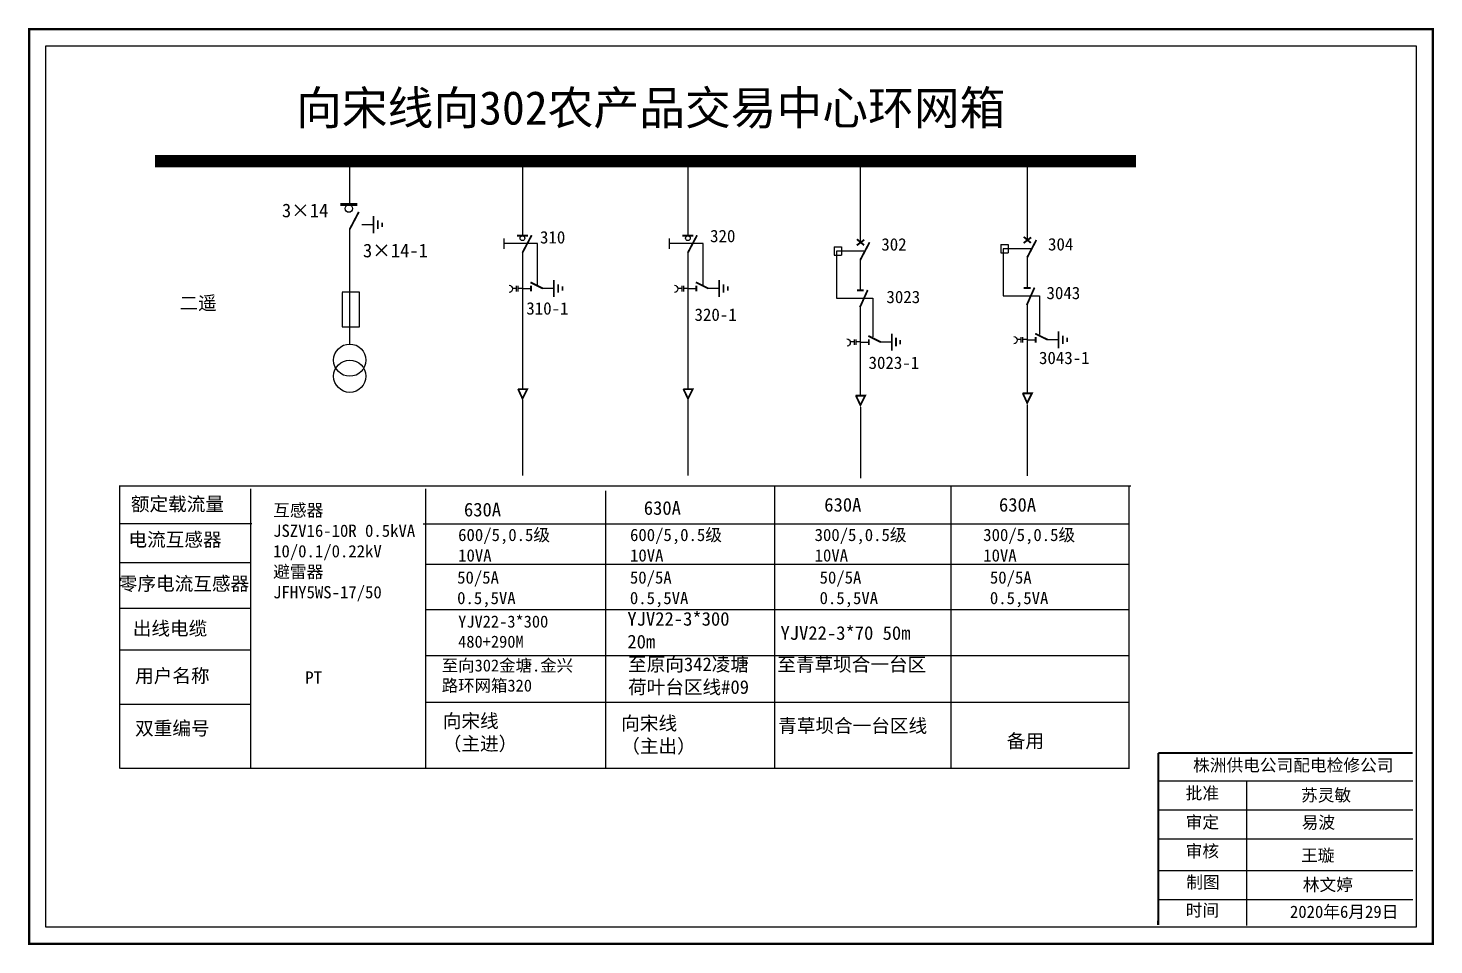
# Model space of a CAD drawing. Extents: x 1227 to 1916, y -706 to -78.
# Drawn here: x 1732.5 to 1916.5, y -538.1 to -418.2 of the extents above; entities that cross this region are included whole.
import ezdxf

# ---------------------------------------------------------------- set-up
doc = ezdxf.new("R2010")
doc.units = 0
doc.header["$LTSCALE"] = 5
doc.linetypes.add('ACAD_ISO02W100', pattern=[15, 12, -3])
doc.linetypes.add('CENTER', pattern=[50.8, 31.75, -6.35, 6.35, -6.35])
doc.layers.get('0').update_dxf_attribs({"linetype": 'CONTINUOUS'})
doc.layers.get('Defpoints').update_dxf_attribs({"linetype": 'CONTINUOUS'})
doc.layers.add('2', color=7, linetype='CONTINUOUS')
doc.styles.add('宋体_txtstyle_0.00_0_0', font='')
doc.styles.add('宋体_txtstyle_1.62_0_0', font='', dxfattribs={"height": 1.624467})
doc.styles.add('宋体_txtstyle_1.79_0_0', font='', dxfattribs={"height": 1.786914})
doc.styles.get('宋体_txtstyle_0.00_0_0').set_extended_font_data('宋体')
doc.styles.get('宋体_txtstyle_1.62_0_0').set_extended_font_data('宋体')
doc.styles.get('宋体_txtstyle_1.79_0_0').set_extended_font_data('宋体')

# ---------------------------------------------------------------- blocks, each defined once
blk = doc.blocks.new('JD')
for points in [[(-2, 0.2), (-2, -0.2), (2, 0.2), (2, -0.2)], [(1, -1.2), (1, -0.8), (-1, -1.2), (-1, -0.8)], [(-0.5, -1.8), (-0.5, -2.2), (0.5, -1.8), (0.5, -2.2)]]:
    blk.add_trace(points)

msp = doc.modelspace()

# ---------------------------------------------------------------- linework, layer by layer
at = {"color": 0}
for p, q in [((1774.55, -435.91), (1774.55, -441.21)), ((1797.2, -435.49), (1797.2, -445.33)), ((1818.85, -435.49), (1818.85, -445.33)), ((1841.42, -435.94), (1841.42, -446.27)), ((1863.26, -435.63), (1863.26, -445.97)), ((1774.58, -444.48), (1774.58, -459.5)), ((1776.16, -443.89), (1777.67, -443.89)), ((1837.99, -446.83), (1838.95, -446.83)), ((1837.99, -446.83), (1837.99, -447.9)), ((1838.95, -446.83), (1838.95, -447.9)), ((1859.83, -446.53), (1860.79, -446.53)), ((1859.83, -446.53), (1859.83, -447.6)), ((1860.79, -446.53), (1860.79, -447.6)), ((1797.2, -447.52), (1797.2, -465.4)), ((1818.85, -447.52), (1818.85, -465.4)), ((1837.99, -447.9), (1838.95, -447.9)), ((1841.42, -448.47), (1841.42, -452.45)), ((1859.83, -447.6), (1860.79, -447.6)), ((1863.26, -448.16), (1863.26, -452.15)), ((1797.2, -452.27), (1798.31, -452.27)), ((1799.77, -452.24), (1801.28, -452.24)), ((1818.85, -452.27), (1819.96, -452.27)), ((1821.42, -452.24), (1822.93, -452.24)), ((1841.42, -454.45), (1841.42, -466.22)), ((1863.26, -454.14), (1863.26, -465.91)), ((1841.42, -459.28), (1842.53, -459.28)), ((1843.99, -459.25), (1845.5, -459.25)), ((1863.26, -458.97), (1864.37, -458.97)), ((1865.82, -458.94), (1867.34, -458.94)), ((1761.76, -483.07), (1744.52, -483.07)), ((1761.7, -488.14), (1744.45, -488.14)), ((1761.7, -494.12), (1744.45, -494.12)), ((1761.63, -499.58), (1744.39, -499.58)), ((1761.69, -506.68), (1744.45, -506.68))]:
    msp.add_line(p, q, dxfattribs=at)
at = {"color": 0, "linetype": 'ACAD_ISO02W100'}
for p, q in [((1863.74, -447.08), (1860.13, -447.08)), ((1860.13, -447.08), (1860.13, -453.22)), ((1841.9, -447.39), (1838.3, -447.39)), ((1838.3, -447.39), (1838.3, -453.53)), ((1838.3, -453.53), (1843.06, -453.53)), ((1843.06, -453.53), (1843.06, -458.59)), ((1860.13, -453.22), (1864.89, -453.22)), ((1864.89, -453.22), (1864.89, -458.28))]:
    msp.add_line(p, q, dxfattribs=at)
at = {"color": 0, "linetype": 'CENTER'}
for p, q in [((1797.21, -466.85), (1797.21, -476.73)), ((1818.86, -466.85), (1818.86, -476.73)), ((1841.43, -467.8), (1841.43, -477.08)), ((1863.26, -467.49), (1863.26, -476.77))]:
    msp.add_line(p, q, dxfattribs=at)
at = {"color": 0, "linetype": 'Continuous'}
for p, q in [((1744.42, -478.1), (1876.84, -478.1)), ((1744.49, -515.06), (1744.49, -478.1)), ((1830.21, -478.17), (1830.21, -515.05)), ((1853.25, -478.17), (1853.25, -515.05)), ((1876.59, -478.2), (1876.59, -515.08)), ((1761.6, -478.5), (1761.6, -515.05)), ((1784.49, -478.5), (1784.49, -515.05)), ((1808.07, -478.75), (1808.07, -515.03)), ((1784.21, -483.04), (1876.59, -483.04)), ((1784.49, -488.35), (1876.59, -488.35)), ((1784.49, -494.28), (1876.59, -494.28)), ((1784.49, -500.29), (1876.59, -500.29)), ((1784.49, -506.4), (1876.59, -506.4)), ((1876.59, -515.06), (1744.6, -515.06)), ((1880.43, -516.65), (1913.74, -516.65)), ((1891.99, -516.65), (1891.99, -535.59)), ((1880.43, -520.45), (1913.74, -520.45)), ((1880.43, -524.24), (1913.74, -524.24)), ((1880.43, -528.38), (1913.74, -528.38)), ((1880.43, -532.18), (1913.74, -532.18))]:
    msp.add_line(p, q, dxfattribs=at)
at = {"color": 0, "linetype": 'Continuous', "const_width": 0.267}
msp.add_lwpolyline([(1732.63, -418.36), (1916.36, -418.36), (1916.36, -537.99), (1732.63, -537.99)], close=True, dxfattribs=at)
at = {"color": 0, "linetype": 'Continuous'}
msp.add_lwpolyline([(1734.79, -420.52), (1914.2, -420.52), (1914.2, -535.83), (1734.79, -535.83)], close=True, dxfattribs=at)
at = {"color": 0}
for points, const_width in [([(1749.11, -435.61), (1877.49, -435.61)], 1.61), ([(1773.34, -441.28), (1775.6, -441.28)], 0.383), ([(1774.58, -444.54), (1775.78, -442.26)], 0.241), ([(1796.49, -445.36), (1797.91, -445.36)], 0.241), ([(1797.2, -447.59), (1798.41, -445.3)], 0.241), ([(1818.14, -445.36), (1819.56, -445.36)], 0.241), ([(1818.85, -447.59), (1820.06, -445.3)], 0.241), ([(1840.96, -446.63), (1841.94, -445.9)], 0.241), ([(1840.97, -445.83), (1841.92, -446.61)], 0.241), ([(1841.42, -448.53), (1842.63, -446.24)], 0.241), ([(1862.8, -446.33), (1863.78, -445.59)], 0.241), ([(1862.81, -445.52), (1863.75, -446.31)], 0.241), ([(1863.26, -448.22), (1864.46, -445.94)], 0.241), ([(1798.25, -451.47), (1799.86, -452.27)], 0.241), ([(1798.31, -451.9), (1798.31, -452.64)], 0.241), ([(1819.9, -451.47), (1821.51, -452.27)], 0.241), ([(1819.96, -451.9), (1819.96, -452.64)], 0.241), ([(1840.99, -452.52), (1841.88, -452.52)], 0.241), ([(1841.37, -454.74), (1842.39, -452.47)], 0.241), ([(1862.82, -452.21), (1863.72, -452.21)], 0.241), ([(1863.21, -454.44), (1864.22, -452.16)], 0.241), ([(1864.31, -458.17), (1865.92, -458.97)], 0.241), ([(1842.47, -458.48), (1844.08, -459.28)], 0.241), ([(1842.53, -458.91), (1842.53, -459.65)], 0.241), ([(1864.37, -458.6), (1864.37, -459.34)], 0.241), ([(1796.61, -465.44), (1797.83, -465.44), (1797.21, -466.68), (1796.62, -465.42)], 0.241), ([(1818.26, -465.44), (1819.49, -465.44), (1818.86, -466.68), (1818.27, -465.42)], 0.241), ([(1840.83, -466.29), (1842.06, -466.29), (1841.43, -467.53), (1840.84, -466.27)], 0.241), ([(1862.66, -465.98), (1863.89, -465.98), (1863.26, -467.23), (1862.68, -465.96)], 0.241)]:
    msp.add_lwpolyline(points, dxfattribs=dict(at, const_width=const_width))
for points in [[(1794.77, -445.73), (1794.77, -447.07)], [(1816.42, -445.73), (1816.42, -447.07)], [(1796.39, -452.26), (1795.88, -452.26)], [(1796.39, -451.92), (1796.39, -452.65)], [(1796.61, -451.92), (1796.61, -452.65)], [(1797.2, -452.26), (1796.61, -452.26)], [(1818.04, -452.26), (1817.53, -452.26)], [(1818.04, -451.92), (1818.04, -452.65)], [(1818.27, -451.92), (1818.27, -452.65)], [(1818.85, -452.26), (1818.27, -452.26)], [(1773.62, -452.8), (1773.62, -457.31), (1775.85, -457.31), (1775.85, -452.75), (1773.62, -452.75)], [(1840.61, -459.27), (1840.1, -459.27)], [(1840.61, -458.93), (1840.61, -459.66)], [(1840.84, -458.93), (1840.84, -459.66)], [(1841.42, -459.27), (1840.84, -459.27)], [(1862.45, -458.96), (1861.94, -458.96)], [(1862.45, -458.62), (1862.45, -459.36)], [(1862.67, -458.62), (1862.67, -459.36)], [(1863.26, -458.96), (1862.67, -458.96)]]:
    msp.add_lwpolyline(points, dxfattribs=at)
at = {"color": 0, "linetype": 'ACAD_ISO02W100'}
for points in [[(1799.18, -451.89), (1799.18, -446.4), (1794.77, -446.4)], [(1820.83, -451.89), (1820.83, -446.4), (1816.42, -446.4)]]:
    msp.add_lwpolyline(points, dxfattribs=at)
at = {"color": 0}
for points in [[(1795.45, -451.85, -0.877934), (1795.47, -452.82)], [(1817.1, -451.85, -0.877934), (1817.12, -452.82)], [(1839.67, -458.85, -0.877934), (1839.69, -459.83)], [(1861.51, -458.55, -0.877934), (1861.52, -459.53)]]:
    msp.add_lwpolyline(points, format="xyb", dxfattribs=at)
at = {"color": 0, "linetype": 'Continuous', "const_width": 0.267}
for points in [[(1880.43, -513.02), (1880.41, -535.53)], [(1880.43, -513.02), (1913.74, -513.02)]]:
    msp.add_lwpolyline(points, dxfattribs=at)
at = {"color": 0}
for centre, radius in [((1774.47, -441.82), 0.49), ((1797.2, -445.7), 0.309), ((1818.85, -445.7), 0.309)]:
    msp.add_circle(centre, radius, dxfattribs=at)
at = {"layer": '2', "color": 0}
for centre in [(1774.59, -461.65), (1774.59, -463.75)]:
    msp.add_circle(centre, 2.11, dxfattribs=at)

# ---------------------------------------------------------------- block references
at = {"color": 0, "xscale": 0.5628779452209756, "yscale": 0.5628779452209756, "zscale": 0.5628779452210185, "rotation": 90}
for p in [(1777.7, -443.93), (1801.3, -452.28), (1822.96, -452.28), (1845.53, -459.29), (1867.36, -458.99)]:
    msp.add_blockref('JD', p, dxfattribs=at)

# ---------------------------------------------------------------- texts
at = {"color": 0, "linetype": 'Continuous'}
for s, height, style, p in [('3×14', 1.787, '宋体_txtstyle_1.79_0_0', (1765.71, -442.96)), ('310', 1.624, '宋体_txtstyle_1.62_0_0', (1799.49, -446.39)), ('320', 1.624, '宋体_txtstyle_1.62_0_0', (1821.76, -446.22)), ('3×14-1', 1.787, '宋体_txtstyle_1.79_0_0', (1776.32, -448.2)), ('302', 1.624, '宋体_txtstyle_1.62_0_0', (1844.17, -447.32)), ('304', 1.624, '宋体_txtstyle_1.62_0_0', (1865.99, -447.3)), ('3023', 1.624, '宋体_txtstyle_1.62_0_0', (1844.84, -454.19)), ('3043', 1.624, '宋体_txtstyle_1.62_0_0', (1865.79, -453.67)), ('310-1', 1.624, '宋体_txtstyle_1.62_0_0', (1797.7, -455.69)), ('320-1', 1.624, '宋体_txtstyle_1.62_0_0', (1819.72, -456.51)), ('3023-1', 1.624, '宋体_txtstyle_1.62_0_0', (1842.5, -462.8)), ('3043-1', 1.624, '宋体_txtstyle_1.62_0_0', (1864.81, -462.16))]:
    msp.add_text(s, height=height, dxfattribs=dict(at, style=style)).set_placement(p)
at = {"color": 0, "linetype": 'Continuous', "lineweight": -2, "attachment_point": 1, "style": '宋体_txtstyle_0.00_0_0'}
for s, insert, char_height, width in [('{\\fSimSun|b0|i0|c134|p2;向宋线向302农产品交易中心环网箱}', (1767.56, -426.45), 4.3928, 125.5597), ('{\\fSimSun|b0|i0|c134|p2;二遥}', (1752.3, -453.28), 1.7869, 28.8074), ('{\\fSimSun|b0|i0|c134|p2;额定载流量}', (1745.94, -479.57), 1.7869, 28.8074), ('\\A1;{\\fSimSun|b0|i0|c134|p2;互感器\\PJSZV16-10R 0.5kVA\\P10/0.1/0.22kV\\P避雷器\\PJFHY5WS-17/50}', (1764.56, -480.47), 1.6082, 29.6547), ('{\\fSimSun|b0|i0|c134|p2;630A}', (1813.08, -480.09), 1.7869, 28.8074), ('{\\fSimSun|b0|i0|c134|p2;630A}', (1836.7, -479.67), 1.7869, 28.8074), ('{\\fSimSun|b0|i0|c134|p2;630A}', (1859.57, -479.67), 1.7869, 28.8074), ('{\\fSimSun|b0|i0|c134|p2;630A}', (1789.54, -480.3), 1.7869, 28.8074), ('\\A1;{\\fSimSun|b0|i0|c134|p2;600/5,0.5级\\P10VA}', (1788.78, -483.7), 1.6082, 29.6547), ('\\A1;{\\fSimSun|b0|i0|c134|p2;600/5,0.5级\\P10VA}', (1811.28, -483.7), 1.6082, 29.6547), ('\\A1;{\\fSimSun|b0|i0|c134|p2;300/5,0.5级\\P10VA}', (1835.44, -483.7), 1.6082, 29.6547), ('\\A1;{\\fSimSun|b0|i0|c134|p2;300/5,0.5级\\P10VA}', (1857.51, -483.7), 1.6082, 29.6547), ('{\\fSimSun|b0|i0|c134|p2;电流互感器}', (1745.63, -484.22), 1.7869, 28.8074), ('{\\fSimSun|b0|i0|c134|p2;50/5A\\P0.5,5VA}', (1788.65, -489.27), 1.6082, 28.8074), ('{\\fSimSun|b0|i0|c134|p2;50/5A\\P0.5,5VA}', (1811.26, -489.27), 1.6082, 28.8074), ('{\\fSimSun|b0|i0|c134|p2;50/5A\\P0.5,5VA}', (1836.09, -489.27), 1.6082, 28.8074), ('{\\fSimSun|b0|i0|c134|p2;50/5A\\P0.5,5VA}', (1858.38, -489.27), 1.6082, 28.8074), ('{\\fSimSun|b0|i0|c134|p2;零序电流互感器}', (1744.36, -489.98), 1.7869, 28.8074), ('YJV22-3*300\\P20m', (1810.93, -494.59), 1.7869, 28.8074), ('{\\fSimSun|b0|i0|c134|p2;出线电缆}', (1746.19, -495.84), 1.7869, 28.8074), ('YJV22-3*70 50m', (1830.97, -496.44), 1.7869, 28.8074), ('{\\fSimSun|b0|i0|c134|p2;至原向342凌塘荷叶台区线#09}', (1811.02, -500.53), 1.7869, 18.1993), ('{\\fSimSun|b0|i0|c134|p2;至青草坝合一台区}', (1830.55, -500.56), 1.7869, 21.9417), ('{\\fSimSun|b0|i0|c134|p2;用户名称}', (1746.5, -502.04), 1.7869, 28.8074), ('{\\fSimSun|b0|i0|c134|p2;PT}', (1768.77, -502.36), 1.6146, 12.5611), ('{\\fSimSun|b0|i0|c134|p2;向宋线\\P（主进）}', (1786.77, -507.94), 1.7869, 18.1993), ('{\\fSimSun|b0|i0|c134|p2;双重编号}', (1746.5, -508.9), 1.7869, 28.8074), ('{\\fSimSun|b0|i0|c134|p2;向宋线\\P（主出）}', (1810.13, -508.25), 1.7869, 18.1993), ('{\\fSimSun|b0|i0|c134|p2;青草坝合一台区线}', (1830.67, -508.57), 1.7869, 21.9417), ('{\\fSimSun|b0|i0|c134|p2;备用}', (1860.59, -510.56), 1.7869, 28.8074), ('{\\fSimSun|b0|i0|c134|p2;株洲供电公司配电检修公司}', (1884.98, -513.82), 1.6025, 43.8107), ('{\\fKaiTi_GB2312|b0|i0|c134|p49;批准}', (1884.01, -517.48), 1.6025, 12.5322), ('{\\fSimSun|b0|i0|c134|p2;苏灵敏}', (1899.11, -517.74), 1.6025, 12.5322), ('\\f\uffbfﾬￌﾣﾤ_GB2312|b0|i0|c134|p49;审定', (1884.01, -521.28), 1.6025, 12.5322), ('{\\fSimSun|b0|i0|c134|p2;易波}', (1899.19, -521.31), 1.6025, 12.5322), ('\\f\uffbfﾬￌﾣﾤ_GB2312|b0|i0|c134|p49;审核', (1884.01, -525.06), 1.6025, 12.5322), ('王璇', (1899.11, -525.61), 1.602, 12.5322), ('\\f\uffbfﾬￌﾣﾤ_GB2312|b0|i0|c134|p49;制图', (1884.09, -529.13), 1.6025, 12.5322), ('{\\fSimSun|b0|i0|c134|p2;林文婷}', (1899.34, -529.46), 1.6025, 12.5322), ('\\f\uffbfﾬￌﾣﾤ_GB2312|b0|i0|c134|p49;时间', (1884.01, -532.8), 1.6025, 12.5322), ('2020{\\fSimSun|b0|i0|c134|p2;年}6{\\fSimSun|b0|i0|c134|p2;月}29{\\fSimSun|b0|i0|c134|p2;日}', (1897.66, -532.99), 1.6025, 23.44)]:
    msp.add_mtext(s, dxfattribs=dict(at, insert=insert, char_height=char_height, width=width))
at = {"layer": 'Defpoints', "color": 7, "linetype": 'Continuous', "lineweight": -2, "char_height": 1.5763, "width": 18.5708, "attachment_point": 1, "style": '宋体_txtstyle_0.00_0_0'}
for s, insert in [('{\\fSimSun|b0|i0|c134|p2;YJV22-3*300\\P480+290M}', (1788.78, -495.05)), ('{\\fSimSun|b0|i0|c134|p2;至向302金塘.金兴路环网箱320}', (1786.63, -500.79))]:
    msp.add_mtext(s, dxfattribs=dict(at, insert=insert))

doc.saveas('drawing.dxf')
